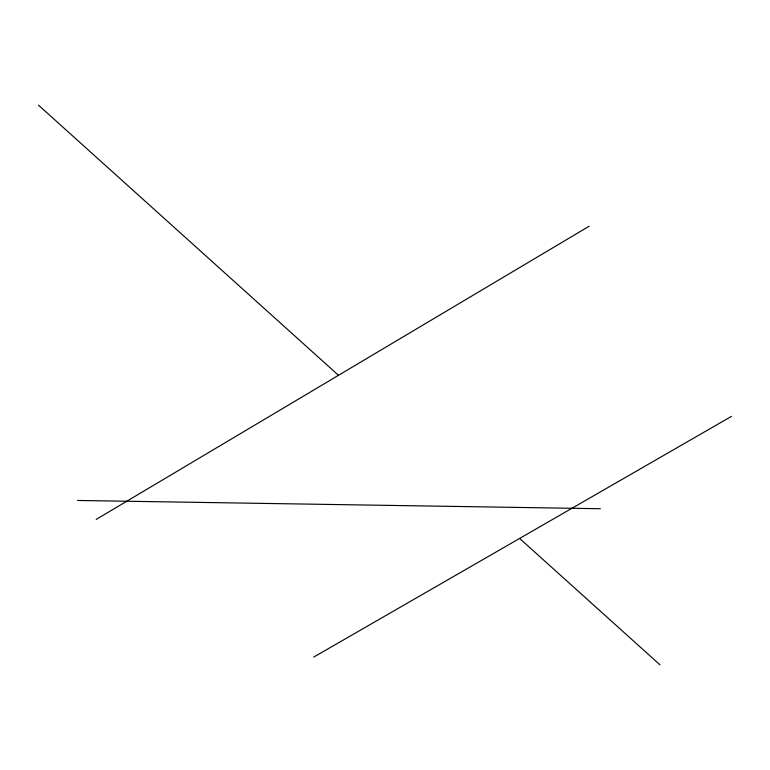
<?xml version="1.0" encoding="UTF-8"?>
<svg xmlns="http://www.w3.org/2000/svg" width="770" height="770" viewBox="0 0 770 770"><rect width="100%" height="100%" fill="white"/><g stroke="black" fill="none" stroke-linecap="round" stroke-linejoin="round"><path stroke-width="1.16" d="M96.221 519.413L589.194 226.197M313.727 657.079L731.5 416.349M77.529 500.471L600.331 508.729M38.5 105.153L338.492 375.317M519.625 538.432L659.996 664.847"/></g></svg>
